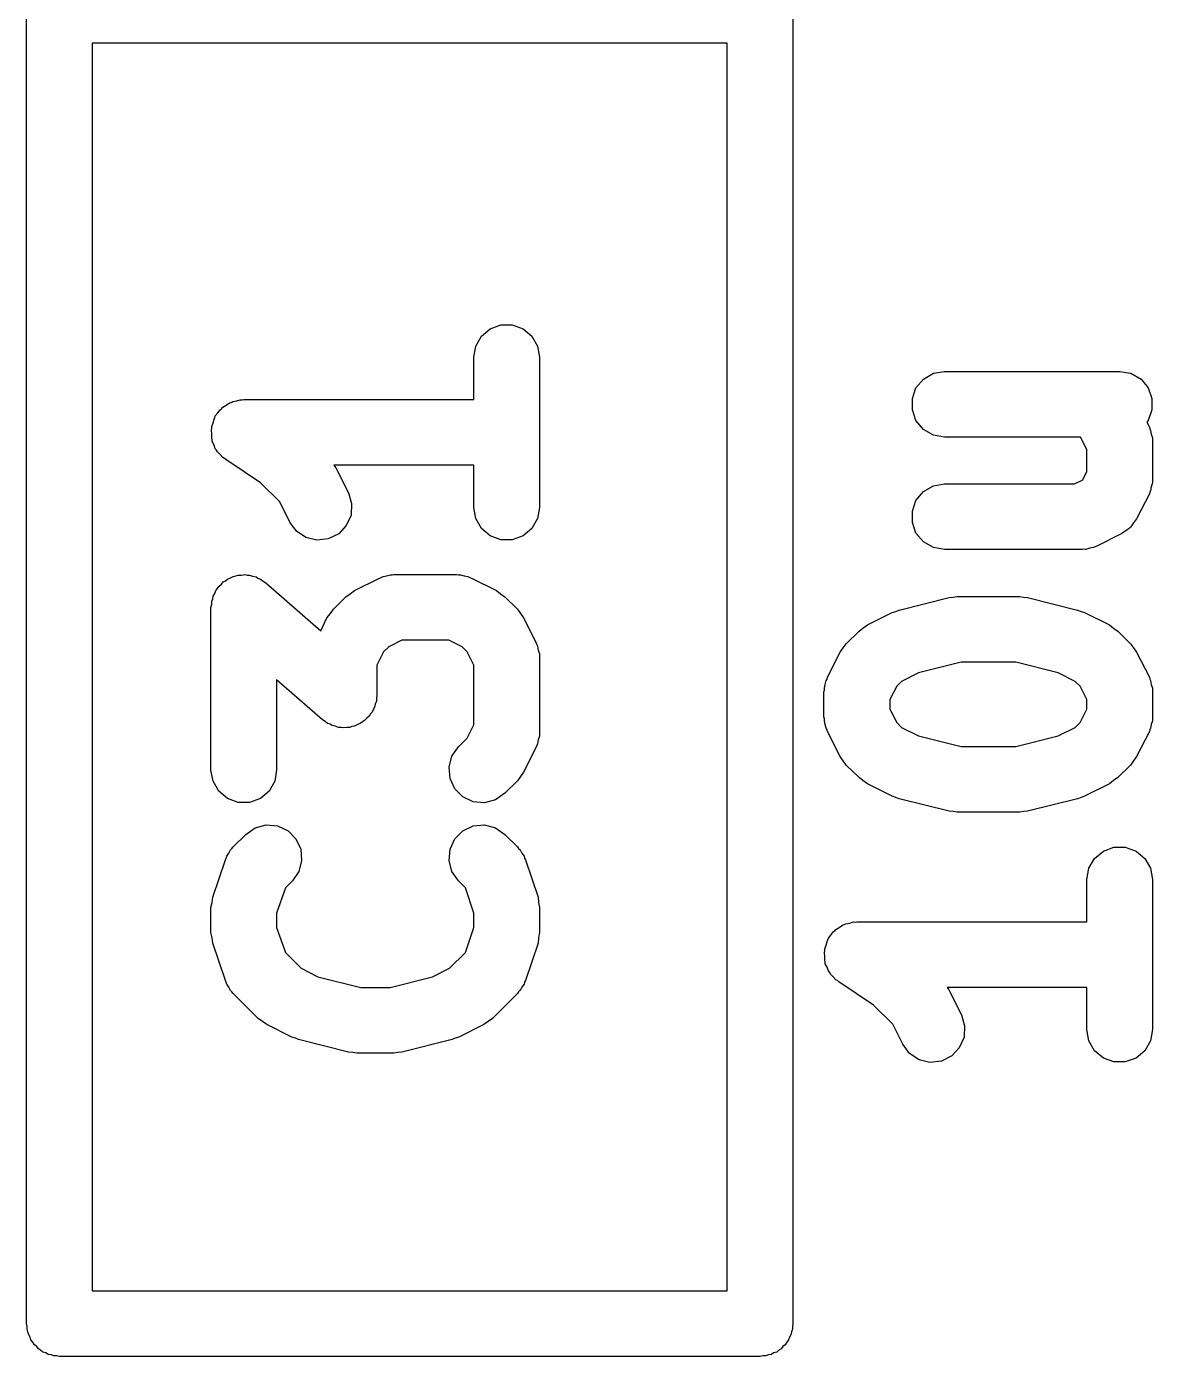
# Model space of a CAD drawing. Extents: x 10 to 287, y -200 to -10.
# Drawn here: x 136.725 to 139.296, y -81.375 to -78.338 of the extents above; entities that cross this region are included whole.
import ezdxf

# ---------------------------------------------------------------- set-up
doc = ezdxf.new("R2010")
doc.units = 0
doc.header["$MEASUREMENT"] = 0
doc.layers.add('BLACK', color=7, linetype='CONTINUOUS')

msp = doc.modelspace()

# ---------------------------------------------------------------- linework, layer by layer
at = {"layer": 'Black'}
for p, q in [((136.725, -81.3), (136.725, -78.3)), ((138.475, -78.3), (138.475, -81.3)), ((138.325, -78.375), (136.875, -78.375)), ((136.875, -78.375), (136.875, -81.225)), ((138.325, -81.225), (138.325, -78.375)), ((137.764, -79.0446), (137.784, -79.0279)), ((137.784, -79.0279), (137.808, -79.019)), ((137.808, -79.019), (137.834, -79.019)), ((137.834, -79.019), (137.859, -79.0279)), ((137.859, -79.0279), (137.879, -79.0446)), ((137.751, -79.0672), (137.764, -79.0446)), ((137.879, -79.0446), (137.892, -79.0672)), ((137.746, -79.0929), (137.751, -79.0672)), ((137.746, -79.1893), (137.746, -79.0929)), ((137.892, -79.0672), (137.896, -79.0929)), ((137.896, -79.0929), (137.896, -79.4357)), ((138.796, -79.1295), (138.821, -79.125)), ((138.821, -79.125), (139.221, -79.125)), ((139.221, -79.125), (139.247, -79.1295)), ((138.756, -79.1625), (138.773, -79.1425)), ((138.773, -79.1425), (138.796, -79.1295)), ((139.247, -79.1295), (139.27, -79.1425)), ((139.27, -79.1425), (139.286, -79.1625)), ((138.748, -79.187), (138.756, -79.1625)), ((138.748, -79.213), (138.748, -79.187)), ((139.286, -79.1625), (139.295, -79.187)), ((139.295, -79.187), (139.295, -79.213)), ((137.162, -79.2199), (137.167, -79.2125)), ((137.167, -79.2125), (137.171, -79.21)), ((137.171, -79.21), (137.173, -79.2068)), ((137.173, -79.2068), (137.181, -79.2024)), ((137.181, -79.2024), (137.188, -79.1971)), ((137.188, -79.1971), (137.192, -79.1959)), ((137.192, -79.1959), (137.196, -79.1938)), ((137.196, -79.1938), (137.205, -79.1923)), ((137.205, -79.1923), (137.213, -79.1897)), ((137.213, -79.1897), (137.217, -79.19)), ((137.217, -79.19), (137.221, -79.1893)), ((137.221, -79.1893), (137.746, -79.1893)), ((138.756, -79.2375), (138.748, -79.213)), ((139.295, -79.213), (139.286, -79.2375)), ((137.148, -79.2513), (137.151, -79.2428)), ((137.151, -79.2428), (137.153, -79.2342)), ((137.153, -79.2342), (137.155, -79.2307)), ((137.155, -79.2307), (137.156, -79.2268)), ((137.156, -79.2268), (137.162, -79.2199)), ((138.773, -79.2575), (138.756, -79.2375)), ((139.286, -79.2375), (139.283, -79.2414)), ((139.283, -79.2414), (139.289, -79.2522)), ((137.147, -79.2595), (137.148, -79.2554)), ((137.148, -79.2684), (137.147, -79.2595)), ((137.148, -79.2554), (137.148, -79.2513)), ((137.148, -79.2773), (137.148, -79.2684)), ((137.149, -79.2812), (137.148, -79.2773)), ((138.796, -79.2705), (138.773, -79.2575)), ((138.821, -79.275), (138.796, -79.2705)), ((139.132, -79.275), (138.821, -79.275)), ((139.146, -79.3034), (139.132, -79.275)), ((139.289, -79.2522), (139.29, -79.2563)), ((139.29, -79.2563), (139.292, -79.2601)), ((139.292, -79.2601), (139.293, -79.2687)), ((139.293, -79.2687), (139.296, -79.2771)), ((139.296, -79.2771), (139.296, -79.2815)), ((137.149, -79.2853), (137.149, -79.2812)), ((137.153, -79.2934), (137.149, -79.2853)), ((137.156, -79.3018), (137.153, -79.2934)), ((137.159, -79.305), (137.156, -79.3018)), ((137.161, -79.3087), (137.159, -79.305)), ((137.167, -79.3149), (137.161, -79.3087)), ((139.146, -79.3537), (139.146, -79.3034)), ((139.296, -79.2815), (139.296, -79.2857)), ((139.296, -79.2857), (139.296, -79.3714)), ((137.173, -79.3217), (137.167, -79.3149)), ((137.177, -79.3238), (137.173, -79.3217)), ((137.18, -79.3267), (137.177, -79.3238)), ((137.259, -79.3797), (137.18, -79.3267)), ((137.746, -79.3393), (137.427, -79.3393)), ((137.427, -79.3393), (137.431, -79.345)), ((137.746, -79.4357), (137.746, -79.3393)), ((137.431, -79.345), (137.46, -79.4022)), ((139.137, -79.3727), (139.146, -79.3537)), ((137.303, -79.423), (137.259, -79.3797)), ((138.756, -79.4196), (138.773, -79.3997)), ((138.773, -79.3997), (138.796, -79.3867)), ((138.796, -79.3867), (138.821, -79.3821)), ((138.821, -79.3821), (139.118, -79.3821)), ((139.118, -79.3821), (139.137, -79.3727)), ((139.292, -79.3971), (139.29, -79.4008)), ((139.293, -79.3884), (139.292, -79.3971)), ((139.296, -79.38), (139.293, -79.3884)), ((139.296, -79.3714), (139.296, -79.3757)), ((139.296, -79.3757), (139.296, -79.38)), ((137.326, -79.4693), (137.303, -79.423)), ((137.46, -79.4022), (137.467, -79.4271)), ((137.467, -79.4271), (137.466, -79.4531)), ((138.748, -79.4441), (138.756, -79.4196)), ((139.289, -79.405), (139.26, -79.4621)), ((139.29, -79.4008), (139.289, -79.405)), ((137.466, -79.4531), (137.455, -79.477)), ((137.751, -79.4614), (137.746, -79.4357)), ((137.896, -79.4357), (137.892, -79.4614)), ((138.748, -79.4702), (138.748, -79.4441)), ((137.341, -79.4902), (137.326, -79.4693)), ((137.363, -79.5045), (137.341, -79.4902)), ((137.455, -79.477), (137.438, -79.496)), ((137.764, -79.4839), (137.751, -79.4614)), ((137.784, -79.5007), (137.764, -79.4839)), ((137.879, -79.4839), (137.859, -79.5007)), ((137.892, -79.4614), (137.879, -79.4839)), ((138.756, -79.4946), (138.748, -79.4702)), ((139.235, -79.4891), (139.226, -79.4957)), ((139.244, -79.483), (139.235, -79.4891)), ((139.246, -79.4814), (139.244, -79.483)), ((139.247, -79.4801), (139.246, -79.4814)), ((139.253, -79.471), (139.247, -79.4801)), ((139.26, -79.4621), (139.253, -79.471)), ((137.388, -79.5106), (137.363, -79.5045)), ((137.414, -79.5076), (137.388, -79.5106)), ((137.438, -79.496), (137.414, -79.5076)), ((137.808, -79.5096), (137.784, -79.5007)), ((137.834, -79.5096), (137.808, -79.5096)), ((137.859, -79.5007), (137.834, -79.5096)), ((138.773, -79.5146), (138.756, -79.4946)), ((138.796, -79.5276), (138.773, -79.5146)), ((139.226, -79.4957), (139.169, -79.5242)), ((138.821, -79.5321), (138.796, -79.5276)), ((139.136, -79.5321), (138.821, -79.5321)), ((139.14, -79.5314), (139.136, -79.5321)), ((139.144, -79.5317), (139.14, -79.5314)), ((139.153, -79.5291), (139.144, -79.5317)), ((139.161, -79.5276), (139.153, -79.5291)), ((139.165, -79.5255), (139.161, -79.5276)), ((139.169, -79.5242), (139.165, -79.5255)), ((137.164, -79.6161), (137.17, -79.6114)), ((137.17, -79.6114), (137.174, -79.6058)), ((137.174, -79.6058), (137.179, -79.6031)), ((137.179, -79.6031), (137.184, -79.5993)), ((137.184, -79.5993), (137.191, -79.5968)), ((137.191, -79.5968), (137.197, -79.5933)), ((137.197, -79.5933), (137.203, -79.5924)), ((137.203, -79.5924), (137.208, -79.5904)), ((137.208, -79.5904), (137.216, -79.5904)), ((137.216, -79.5904), (137.223, -79.5893)), ((137.223, -79.5893), (137.229, -79.5904)), ((137.229, -79.5904), (137.234, -79.5904)), ((137.234, -79.5904), (137.241, -79.5929)), ((137.241, -79.5929), (137.249, -79.5944)), ((137.249, -79.5944), (137.253, -79.5974)), ((137.253, -79.5974), (137.259, -79.5993)), ((137.259, -79.5993), (137.265, -79.604)), ((137.265, -79.604), (137.271, -79.6078)), ((137.271, -79.6078), (137.397, -79.7178)), ((137.474, -79.6258), (137.531, -79.5972)), ((137.531, -79.5972), (137.535, -79.596)), ((137.535, -79.596), (137.539, -79.5938)), ((137.539, -79.5938), (137.547, -79.5923)), ((137.547, -79.5923), (137.556, -79.5898)), ((137.556, -79.5898), (137.56, -79.59)), ((137.56, -79.59), (137.564, -79.5893)), ((137.564, -79.5893), (137.707, -79.5893)), ((137.707, -79.5893), (137.711, -79.59)), ((137.711, -79.59), (137.716, -79.5898)), ((137.716, -79.5898), (137.724, -79.5923)), ((137.724, -79.5923), (137.733, -79.5938)), ((137.733, -79.5938), (137.737, -79.596)), ((137.737, -79.596), (137.741, -79.5972)), ((137.741, -79.5972), (137.798, -79.6258)), ((137.15, -79.6443), (137.151, -79.6386)), ((137.151, -79.6386), (137.155, -79.6323)), ((137.155, -79.6323), (137.157, -79.6254)), ((137.157, -79.6254), (137.161, -79.6211)), ((137.161, -79.6211), (137.164, -79.6161)), ((137.426, -79.6684), (137.454, -79.6398)), ((137.454, -79.6398), (137.464, -79.6329)), ((137.464, -79.6329), (137.474, -79.6258)), ((137.798, -79.6258), (137.807, -79.6329)), ((137.807, -79.6329), (137.817, -79.6398)), ((137.817, -79.6398), (137.846, -79.6684)), ((138.718, -79.6701), (138.832, -79.6415)), ((138.832, -79.6415), (138.841, -79.6409)), ((138.841, -79.6409), (138.85, -79.6393)), ((138.85, -79.6393), (138.993, -79.6393)), ((138.993, -79.6393), (139.002, -79.6409)), ((139.002, -79.6409), (139.011, -79.6415)), ((139.011, -79.6415), (139.125, -79.6701)), ((137.146, -79.6643), (137.148, -79.6571)), ((137.146, -80.0357), (137.146, -79.6643)), ((137.148, -79.6497), (137.15, -79.6443)), ((137.148, -79.6571), (137.148, -79.6497)), ((137.419, -79.6782), (137.426, -79.6684)), ((137.846, -79.6684), (137.853, -79.6782)), ((138.702, -79.6758), (138.71, -79.6734)), ((138.71, -79.6734), (138.718, -79.6701)), ((139.125, -79.6701), (139.133, -79.6734)), ((139.133, -79.6734), (139.141, -79.6758)), ((137.397, -79.7178), (137.411, -79.6879)), ((137.411, -79.6879), (137.419, -79.6782)), ((137.853, -79.6782), (137.86, -79.6879)), ((137.86, -79.6879), (137.889, -79.745)), ((138.645, -79.7043), (138.702, -79.6758)), ((139.141, -79.6758), (139.198, -79.7043)), ((138.597, -79.747), (138.626, -79.7184)), ((138.626, -79.7184), (138.635, -79.7115)), ((138.635, -79.7115), (138.645, -79.7043)), ((139.198, -79.7043), (139.207, -79.7115)), ((139.207, -79.7115), (139.217, -79.7184)), ((139.217, -79.7184), (139.246, -79.747)), ((137.552, -79.7545), (137.54, -79.7659)), ((137.582, -79.7393), (137.552, -79.7545)), ((137.689, -79.7393), (137.582, -79.7393)), ((137.72, -79.7545), (137.689, -79.7393)), ((137.731, -79.7659), (137.72, -79.7545)), ((137.889, -79.745), (137.89, -79.7492)), ((137.89, -79.7492), (137.892, -79.7529)), ((137.892, -79.7529), (137.893, -79.7616)), ((137.893, -79.7616), (137.896, -79.77)), ((138.583, -79.7665), (138.59, -79.7568)), ((138.59, -79.7568), (138.597, -79.747)), ((139.246, -79.747), (139.253, -79.7568)), ((139.253, -79.7568), (139.26, -79.7665)), ((137.54, -79.7659), (137.525, -79.7963)), ((137.746, -79.7963), (137.731, -79.7659)), ((137.896, -79.77), (137.896, -79.7743)), ((137.896, -79.7743), (137.896, -79.7786)), ((137.896, -79.7786), (137.896, -79.95)), ((138.554, -79.8236), (138.583, -79.7665)), ((138.859, -79.7893), (138.762, -79.8136)), ((138.984, -79.7893), (138.859, -79.7893)), ((139.081, -79.8136), (138.984, -79.7893)), ((139.26, -79.7665), (139.289, -79.8236)), ((137.525, -79.7963), (137.525, -79.8643)), ((137.746, -79.9323), (137.746, -79.7963)), ((138.553, -79.8277), (138.554, -79.8236)), ((138.762, -79.8136), (138.723, -79.8331)), ((139.12, -79.8331), (139.081, -79.8136)), ((139.289, -79.8236), (139.29, -79.8277)), ((137.401, -79.9207), (137.296, -79.8296)), ((137.296, -79.8296), (137.296, -80.0357)), ((138.546, -79.8571), (138.547, -79.8529)), ((138.547, -79.8486), (138.549, -79.8401)), ((138.547, -79.8529), (138.547, -79.8486)), ((138.549, -79.8401), (138.551, -79.8315)), ((138.551, -79.8315), (138.553, -79.8277)), ((138.712, -79.8444), (138.696, -79.8748)), ((138.723, -79.8331), (138.712, -79.8444)), ((139.131, -79.8444), (139.12, -79.8331)), ((139.146, -79.8748), (139.131, -79.8444)), ((139.29, -79.8277), (139.292, -79.8315)), ((139.292, -79.8315), (139.293, -79.8401)), ((139.293, -79.8401), (139.296, -79.8486)), ((139.296, -79.8486), (139.296, -79.8529)), ((139.296, -79.8529), (139.296, -79.8571)), ((137.521, -79.8842), (137.52, -79.8899)), ((137.524, -79.8788), (137.521, -79.8842)), ((137.525, -79.8643), (137.524, -79.8715)), ((137.524, -79.8715), (137.524, -79.8788)), ((138.546, -79.9143), (138.546, -79.8571)), ((138.696, -79.8748), (138.696, -79.8966)), ((139.146, -79.8966), (139.146, -79.8748)), ((139.296, -79.8571), (139.296, -79.9143)), ((137.507, -79.9125), (137.502, -79.9172)), ((137.51, -79.9075), (137.507, -79.9125)), ((137.514, -79.9031), (137.51, -79.9075)), ((137.517, -79.8963), (137.514, -79.9031)), ((137.52, -79.8899), (137.517, -79.8963)), ((138.547, -79.9185), (138.546, -79.9143)), ((138.696, -79.8966), (138.712, -79.927)), ((139.131, -79.927), (139.146, -79.8966)), ((139.296, -79.9143), (139.296, -79.9185)), ((137.407, -79.9245), (137.401, -79.9207)), ((137.412, -79.9292), (137.407, -79.9245)), ((137.418, -79.9312), (137.412, -79.9292)), ((137.423, -79.9342), (137.418, -79.9312)), ((137.43, -79.9356), (137.423, -79.9342)), ((137.437, -79.9381), (137.43, -79.9356)), ((137.443, -79.9381), (137.437, -79.9381)), ((137.448, -79.9393), (137.443, -79.9381)), ((137.456, -79.9381), (137.448, -79.9393)), ((137.463, -79.9381), (137.456, -79.9381)), ((137.468, -79.9362), (137.463, -79.9381)), ((137.474, -79.9353), (137.468, -79.9362)), ((137.481, -79.9317), (137.474, -79.9353)), ((137.487, -79.9292), (137.481, -79.9317)), ((137.492, -79.9255), (137.487, -79.9292)), ((137.497, -79.9227), (137.492, -79.9255)), ((137.502, -79.9172), (137.497, -79.9227)), ((137.731, -79.9627), (137.746, -79.9323)), ((138.547, -79.9229), (138.547, -79.9185)), ((138.549, -79.9313), (138.547, -79.9229)), ((138.551, -79.9399), (138.549, -79.9313)), ((138.553, -79.9437), (138.551, -79.9399)), ((138.554, -79.9478), (138.553, -79.9437)), ((138.712, -79.927), (138.723, -79.9384)), ((138.723, -79.9384), (138.762, -79.9578)), ((139.081, -79.9578), (139.12, -79.9384)), ((139.12, -79.9384), (139.131, -79.927)), ((139.29, -79.9437), (139.289, -79.9478)), ((139.292, -79.9399), (139.29, -79.9437)), ((139.293, -79.9313), (139.292, -79.9399)), ((139.296, -79.9229), (139.293, -79.9313)), ((139.296, -79.9185), (139.296, -79.9229)), ((137.711, -79.9827), (137.731, -79.9627)), ((137.892, -79.9757), (137.89, -79.9794)), ((137.893, -79.967), (137.892, -79.9757)), ((137.896, -79.9586), (137.893, -79.967)), ((137.896, -79.95), (137.896, -79.9543)), ((137.896, -79.9543), (137.896, -79.9586)), ((138.583, -80.005), (138.554, -79.9478)), ((138.762, -79.9578), (138.859, -79.9821)), ((138.984, -79.9821), (139.081, -79.9578)), ((139.289, -79.9478), (139.26, -80.005)), ((137.69, -80.0292), (137.696, -80.004)), ((137.696, -80.004), (137.711, -79.9827)), ((137.889, -79.9835), (137.86, -80.0407)), ((137.89, -79.9794), (137.889, -79.9835)), ((138.59, -80.0146), (138.583, -80.005)), ((138.859, -79.9821), (138.984, -79.9821)), ((139.26, -80.005), (139.253, -80.0146)), ((137.151, -80.0614), (137.146, -80.0357)), ((137.296, -80.0357), (137.292, -80.0614)), ((137.692, -80.0551), (137.69, -80.0292)), ((138.597, -80.0245), (138.59, -80.0146)), ((138.626, -80.053), (138.597, -80.0245)), ((139.246, -80.0245), (139.217, -80.053)), ((139.253, -80.0146), (139.246, -80.0245)), ((137.164, -80.0839), (137.151, -80.0614)), ((137.292, -80.0614), (137.279, -80.0839)), ((137.703, -80.0787), (137.692, -80.0551)), ((137.846, -80.0602), (137.817, -80.0887)), ((137.853, -80.0503), (137.846, -80.0602)), ((137.86, -80.0407), (137.853, -80.0503)), ((138.635, -80.0599), (138.626, -80.053)), ((138.645, -80.0671), (138.635, -80.0599)), ((138.702, -80.0957), (138.645, -80.0671)), ((139.198, -80.0671), (139.141, -80.0957)), ((139.207, -80.0599), (139.198, -80.0671)), ((139.217, -80.053), (139.207, -80.0599)), ((137.184, -80.1007), (137.164, -80.0839)), ((137.279, -80.0839), (137.259, -80.1007)), ((137.721, -80.0972), (137.703, -80.0787)), ((137.745, -80.1082), (137.721, -80.0972)), ((137.817, -80.0887), (137.796, -80.1037)), ((138.71, -80.098), (138.702, -80.0957)), ((138.718, -80.1013), (138.71, -80.098)), ((139.133, -80.098), (139.125, -80.1013)), ((139.141, -80.0957), (139.133, -80.098)), ((137.208, -80.1096), (137.184, -80.1007)), ((137.234, -80.1096), (137.208, -80.1096)), ((137.259, -80.1007), (137.234, -80.1096)), ((137.771, -80.1104), (137.745, -80.1082)), ((137.796, -80.1037), (137.771, -80.1104)), ((138.832, -80.1299), (138.718, -80.1013)), ((139.125, -80.1013), (139.011, -80.1299)), ((138.841, -80.1305), (138.832, -80.1299)), ((138.85, -80.1321), (138.841, -80.1305)), ((138.993, -80.1321), (138.85, -80.1321)), ((139.002, -80.1305), (138.993, -80.1321)), ((139.011, -80.1299), (139.002, -80.1305)), ((137.197, -80.2113), (137.226, -80.1827)), ((137.226, -80.1827), (137.247, -80.1677)), ((137.247, -80.1677), (137.272, -80.161)), ((137.272, -80.161), (137.298, -80.1633)), ((137.298, -80.1633), (137.322, -80.1743)), ((137.322, -80.1743), (137.34, -80.1927)), ((137.703, -80.1927), (137.721, -80.1743)), ((137.721, -80.1743), (137.745, -80.1633)), ((137.745, -80.1633), (137.771, -80.161)), ((137.771, -80.161), (137.796, -80.1677)), ((137.796, -80.1677), (137.817, -80.1827)), ((137.817, -80.1827), (137.846, -80.2113)), ((137.187, -80.2254), (137.191, -80.2177)), ((137.191, -80.2177), (137.194, -80.2148)), ((137.194, -80.2148), (137.197, -80.2113)), ((137.34, -80.1927), (137.351, -80.2163)), ((137.351, -80.2163), (137.353, -80.2423)), ((137.69, -80.2423), (137.692, -80.2163)), ((137.692, -80.2163), (137.703, -80.1927)), ((137.846, -80.2113), (137.848, -80.2148)), ((137.848, -80.2148), (137.852, -80.2177)), ((137.852, -80.2177), (137.856, -80.2254)), ((139.184, -80.2208), (139.208, -80.2119)), ((139.208, -80.2119), (139.234, -80.2119)), ((139.234, -80.2119), (139.259, -80.2208)), ((137.15, -80.3263), (137.179, -80.2406)), ((137.179, -80.2406), (137.181, -80.2368)), ((137.181, -80.2368), (137.182, -80.2326)), ((137.182, -80.2326), (137.187, -80.2254)), ((137.353, -80.2423), (137.347, -80.2674)), ((137.696, -80.2674), (137.69, -80.2423)), ((137.856, -80.2254), (137.861, -80.2326)), ((137.861, -80.2326), (137.862, -80.2368)), ((137.862, -80.2368), (137.864, -80.2406)), ((137.864, -80.2406), (137.893, -80.3263)), ((139.151, -80.2601), (139.164, -80.2375)), ((139.164, -80.2375), (139.184, -80.2208)), ((139.259, -80.2208), (139.279, -80.2375)), ((139.279, -80.2375), (139.292, -80.2601)), ((137.347, -80.2674), (137.332, -80.2887)), ((137.711, -80.2887), (137.696, -80.2674)), ((139.146, -80.2857), (139.151, -80.2601)), ((139.292, -80.2601), (139.296, -80.2857)), ((137.316, -80.3048), (137.296, -80.3622)), ((137.332, -80.2887), (137.316, -80.3048)), ((137.727, -80.3048), (137.711, -80.2887)), ((137.746, -80.3622), (137.727, -80.3048)), ((139.146, -80.3821), (139.146, -80.2857)), ((139.296, -80.2857), (139.296, -80.6286)), ((137.146, -80.35), (137.149, -80.3382)), ((137.149, -80.3382), (137.15, -80.3263)), ((137.893, -80.3263), (137.894, -80.3382)), ((137.894, -80.3382), (137.896, -80.35)), ((137.146, -80.4071), (137.146, -80.35)), ((137.296, -80.3622), (137.296, -80.395)), ((137.746, -80.395), (137.746, -80.3622)), ((137.896, -80.35), (137.896, -80.4071)), ((137.296, -80.395), (137.316, -80.4523)), ((137.727, -80.4523), (137.746, -80.395)), ((138.571, -80.4029), (138.573, -80.3997)), ((138.573, -80.3997), (138.581, -80.3952)), ((138.581, -80.3952), (138.588, -80.3899)), ((138.588, -80.3899), (138.592, -80.3887)), ((138.592, -80.3887), (138.596, -80.3867)), ((138.596, -80.3867), (138.605, -80.3851)), ((138.605, -80.3851), (138.613, -80.3826)), ((138.613, -80.3826), (138.617, -80.3829)), ((138.617, -80.3829), (138.621, -80.3821)), ((138.621, -80.3821), (139.146, -80.3821)), ((137.149, -80.419), (137.146, -80.4071)), ((137.15, -80.4309), (137.149, -80.419)), ((137.179, -80.5166), (137.15, -80.4309)), ((137.893, -80.4309), (137.864, -80.5166)), ((137.894, -80.419), (137.893, -80.4309)), ((137.896, -80.4071), (137.894, -80.419)), ((138.551, -80.4357), (138.553, -80.427)), ((138.553, -80.427), (138.555, -80.4235)), ((138.555, -80.4235), (138.556, -80.4196)), ((138.556, -80.4196), (138.562, -80.4128)), ((138.562, -80.4128), (138.567, -80.4053)), ((138.567, -80.4053), (138.571, -80.4029)), ((137.316, -80.4523), (137.352, -80.4884)), ((137.691, -80.4884), (137.727, -80.4523)), ((138.547, -80.4523), (138.548, -80.4483)), ((138.548, -80.4612), (138.547, -80.4523)), ((138.548, -80.4441), (138.551, -80.4357)), ((138.548, -80.4483), (138.548, -80.4441)), ((138.548, -80.4702), (138.548, -80.4612)), ((137.352, -80.4884), (137.39, -80.5078)), ((137.652, -80.5078), (137.691, -80.4884)), ((138.549, -80.4741), (138.548, -80.4702)), ((138.549, -80.4782), (138.549, -80.4741)), ((138.553, -80.4862), (138.549, -80.4782)), ((138.556, -80.4946), (138.553, -80.4862)), ((137.181, -80.5204), (137.179, -80.5166)), ((137.182, -80.5246), (137.181, -80.5204)), ((137.39, -80.5078), (137.488, -80.5321)), ((137.555, -80.5321), (137.652, -80.5078)), ((137.862, -80.5204), (137.861, -80.5246)), ((137.864, -80.5166), (137.862, -80.5204)), ((138.559, -80.4978), (138.556, -80.4946)), ((138.561, -80.5016), (138.559, -80.4978)), ((138.567, -80.5077), (138.561, -80.5016)), ((138.573, -80.5146), (138.567, -80.5077)), ((138.577, -80.5167), (138.573, -80.5146)), ((138.58, -80.5195), (138.577, -80.5167)), ((138.659, -80.5726), (138.58, -80.5195)), ((137.187, -80.5318), (137.182, -80.5246)), ((137.191, -80.5395), (137.187, -80.5318)), ((137.194, -80.5423), (137.191, -80.5395)), ((137.197, -80.5459), (137.194, -80.5423)), ((137.254, -80.603), (137.197, -80.5459)), ((137.488, -80.5321), (137.555, -80.5321)), ((137.846, -80.5459), (137.789, -80.603)), ((137.848, -80.5423), (137.846, -80.5459)), ((137.852, -80.5395), (137.848, -80.5423)), ((137.856, -80.5317), (137.852, -80.5395)), ((137.861, -80.5246), (137.856, -80.5317)), ((139.146, -80.5321), (138.827, -80.5321)), ((138.827, -80.5321), (138.831, -80.5379)), ((138.831, -80.5379), (138.86, -80.595)), ((139.146, -80.6286), (139.146, -80.5321)), ((138.703, -80.6159), (138.659, -80.5726)), ((137.264, -80.6099), (137.254, -80.603)), ((137.274, -80.6171), (137.264, -80.6099)), ((137.779, -80.6099), (137.769, -80.6171)), ((137.789, -80.603), (137.779, -80.6099)), ((138.86, -80.595), (138.867, -80.62)), ((137.331, -80.6457), (137.274, -80.6171)), ((137.769, -80.6171), (137.712, -80.6457)), ((138.726, -80.6621), (138.703, -80.6159)), ((138.867, -80.62), (138.866, -80.646)), ((139.151, -80.6542), (139.146, -80.6286)), ((139.296, -80.6286), (139.292, -80.6542)), ((137.339, -80.648), (137.331, -80.6457)), ((137.346, -80.6513), (137.339, -80.648)), ((137.46, -80.6799), (137.346, -80.6513)), ((137.697, -80.6513), (137.582, -80.6799)), ((137.704, -80.648), (137.697, -80.6513)), ((137.712, -80.6457), (137.704, -80.648)), ((138.741, -80.683), (138.726, -80.6621)), ((138.855, -80.6699), (138.838, -80.6888)), ((138.866, -80.646), (138.855, -80.6699)), ((139.164, -80.6768), (139.151, -80.6542)), ((139.292, -80.6542), (139.279, -80.6768)), ((137.47, -80.6805), (137.46, -80.6799)), ((137.479, -80.6821), (137.47, -80.6805)), ((137.564, -80.6821), (137.479, -80.6821)), ((137.573, -80.6805), (137.564, -80.6821)), ((137.582, -80.6799), (137.573, -80.6805)), ((138.763, -80.6974), (138.741, -80.683)), ((138.788, -80.7034), (138.763, -80.6974)), ((138.814, -80.7005), (138.788, -80.7034)), ((138.838, -80.6888), (138.814, -80.7005)), ((139.184, -80.6935), (139.164, -80.6768)), ((139.208, -80.7024), (139.184, -80.6935)), ((139.234, -80.7024), (139.208, -80.7024)), ((139.259, -80.6935), (139.234, -80.7024)), ((139.279, -80.6768), (139.259, -80.6935)), ((136.875, -81.225), (138.325, -81.225)), ((136.726, -81.3065), (136.725, -81.3)), ((136.726, -81.313), (136.726, -81.3065)), ((136.728, -81.3192), (136.726, -81.313)), ((138.474, -81.313), (138.472, -81.3192)), ((138.475, -81.3), (138.474, -81.3065)), ((138.474, -81.3065), (138.474, -81.313)), ((136.73, -81.3257), (136.728, -81.3192)), ((136.733, -81.3313), (136.73, -81.3257)), ((136.735, -81.3375), (136.733, -81.3313)), ((136.739, -81.3425), (136.735, -81.3375)), ((136.743, -81.3482), (136.739, -81.3425)), ((138.461, -81.3425), (138.457, -81.3482)), ((138.465, -81.3375), (138.461, -81.3425)), ((138.467, -81.3313), (138.465, -81.3375)), ((138.47, -81.3257), (138.467, -81.3313)), ((138.472, -81.3192), (138.47, -81.3257)), ((136.748, -81.3524), (136.743, -81.3482)), ((136.752, -81.3575), (136.748, -81.3524)), ((136.757, -81.3607), (136.752, -81.3575)), ((136.762, -81.365), (136.757, -81.3607)), ((136.769, -81.3672), (136.762, -81.365)), ((136.774, -81.3705), (136.769, -81.3672)), ((136.781, -81.3716), (136.774, -81.3705)), ((136.787, -81.3739), (136.781, -81.3716)), ((136.794, -81.3739), (136.787, -81.3739)), ((136.8, -81.375), (136.794, -81.3739)), ((138.406, -81.3739), (138.4, -81.375)), ((138.413, -81.3739), (138.406, -81.3739)), ((138.419, -81.3716), (138.413, -81.3739)), ((138.426, -81.3705), (138.419, -81.3716)), ((138.431, -81.3672), (138.426, -81.3705)), ((138.438, -81.365), (138.431, -81.3672)), ((138.443, -81.3607), (138.438, -81.365)), ((138.448, -81.3575), (138.443, -81.3607)), ((138.452, -81.3524), (138.448, -81.3575)), ((138.457, -81.3482), (138.452, -81.3524)), ((138.4, -81.375), (136.8, -81.375))]:
    msp.add_line(p, q, dxfattribs=at)

doc.saveas('drawing.dxf')
